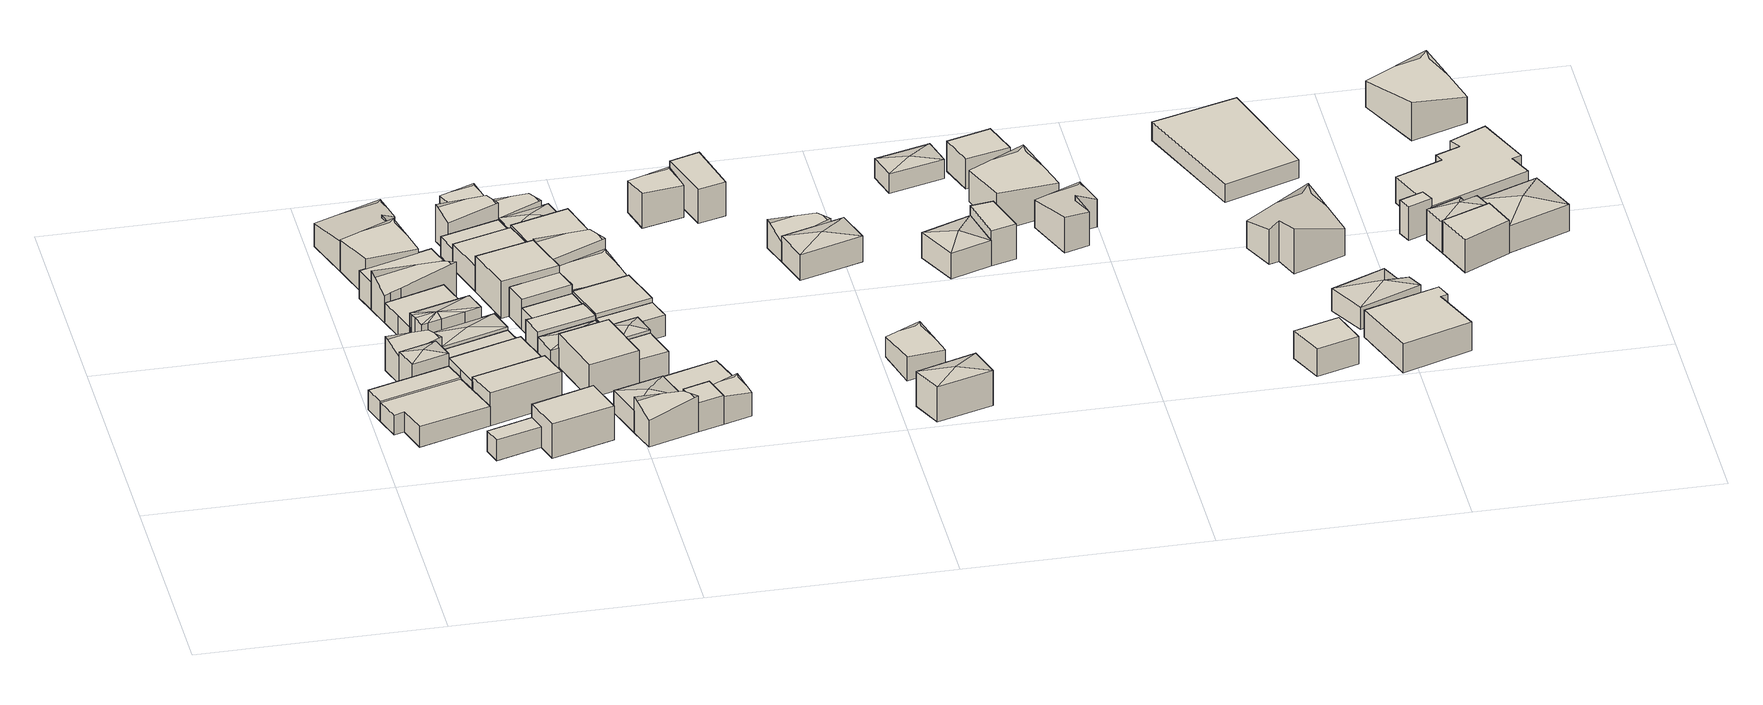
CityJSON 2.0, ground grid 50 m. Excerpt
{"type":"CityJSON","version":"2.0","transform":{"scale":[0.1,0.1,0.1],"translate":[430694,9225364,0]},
"CityObjects":{
"building1":{"type":"Building","attributes":{"Building Type":"Residential","Roof Shape":"shed","Roof Material":"Concrete Glazed Tile","Roof Material Code":1,"Roof Direction":"southwest","Building Height":4.38,"Roof Slope":11.7,"Footprint Area":82.81,"Solar PV Capacity Low":10.37,"Solar PV Capacity High":13.62,"Solar Annual Energy Low":14951,"Solar Annual Energy High":19705,"Suitable PV Area":61.9},"geometry":[{"type":"MultiSurface","lod":"2.2","boundaries":[[[0,1,2,3]],[[3,2,4,5]],[[2,1,6,4]],[[1,0,7,6]],[[0,3,5,7]],[[5,4,6,7]]]}]},
"building2":{"type":"Building","attributes":{"Building Type":"Residential","Roof Shape":"shed","Roof Material":"Clay Tile Shingle","Roof Material Code":3,"Roof Direction":"southwest","Building Height":4.17,"Roof Slope":17.5,"Footprint Area":190.21,"Solar PV Capacity Low":23.82,"Solar PV Capacity High":31.28,"Solar Annual Energy Low":34341,"Solar Annual Energy High":45258,"Suitable PV Area":142.18},"geometry":[{"type":"MultiSurface","lod":"2.2","boundaries":[[[8,9,10,11,3,2]],[[2,3,12,13]],[[3,11,14,12]],[[11,10,15,14]],[[10,9,16,15]],[[9,8,17,16]],[[8,2,13,17]],[[13,12,14,15,16,17]]]}]},
"building3":{"type":"Building","attributes":{"Building Type":"Residential","Roof Shape":"hip","Roof Material":"Concrete Glazed Tile","Roof Material Code":1,"Roof Direction":"southwest","Building Height":7.28,"Roof Slope":29.9,"Footprint Area":40.08,"Solar PV Capacity Low":5.02,"Solar PV Capacity High":6.59,"Solar Annual Energy Low":7236,"Solar Annual Energy High":9536,"Suitable PV Area":29.96},"geometry":[{"type":"MultiSurface","lod":"2.2","boundaries":[[[18,19,20,0]],[[0,20,21,22]],[[20,19,23,21]],[[19,18,24,23]],[[18,0,22,24]],[[22,21,25]],[[21,23,25]],[[23,24,25]],[[24,22,25]]]}]},
"building4":{"type":"Building","attributes":{"Building Type":"Residential","Roof Shape":"gable","Roof Material":"Concrete Glazed Tile","Roof Material Code":1,"Roof Direction":"southwest","Building Height":6.26,"Roof Slope":31.3,"Footprint Area":50.01,"Solar PV Capacity Low":6.26,"Solar PV Capacity High":8.22,"Solar Annual Energy Low":9029,"Solar Annual Energy High":11899,"Suitable PV Area":37.38},"geometry":[{"type":"MultiSurface","lod":"2.2","boundaries":[[[26,27,19,28]],[[28,19,29,30]],[[19,27,31,29]],[[27,26,32,31]],[[26,28,30,32]],[[30,29,31,32]]]}]},
"building5":{"type":"Building","attributes":{"Building Type":"Residential","Roof Shape":"flat","Roof Material":"Concrete Glazed Tile","Roof Material Code":1,"Roof Direction":"southwest","Building Height":4.66,"Roof Slope":8,"Footprint Area":36.75,"Solar PV Capacity Low":4.6,"Solar PV Capacity High":6.04,"Solar Annual Energy Low":6635,"Solar Annual Energy High":8745,"Suitable PV Area":27.47},"geometry":[{"type":"MultiSurface","lod":"2.2","boundaries":[[[33,34,35,36]],[[36,35,37,38]],[[35,34,39,37]],[[34,33,40,39]],[[33,36,38,40]],[[38,37,39,40]]]}]},
"building6":{"type":"Building","attributes":{"Building Type":"Residential","Roof Shape":"flat","Roof Material":"Concrete Glazed Tile","Roof Material Code":1,"Roof Direction":"southwest","Building Height":4.62,"Roof Slope":10.5,"Footprint Area":130.54,"Solar PV Capacity Low":16.34,"Solar PV Capacity High":21.47,"Solar Annual Energy Low":23568,"Solar Annual Energy High":31061,"Suitable PV Area":97.58},"geometry":[{"type":"MultiSurface","lod":"2.2","boundaries":[[[41,42,43,44,45]],[[45,44,46,47]],[[44,43,48,46]],[[43,42,49,48]],[[42,41,50,49]],[[41,45,47,50]],[[47,46,48,49,50]]]}]},
"building7":{"type":"Building","attributes":{"Building Type":"Residential","Roof Shape":"hip","Roof Material":"Concrete Glazed Tile","Roof Material Code":1,"Roof Direction":"southwest","Building Height":7.94,"Roof Slope":29.5,"Footprint Area":61.02,"Solar PV Capacity Low":7.64,"Solar PV Capacity High":10.03,"Solar Annual Energy Low":11017,"Solar Annual Energy High":14519,"Suitable PV Area":45.61},"geometry":[{"type":"MultiSurface","lod":"2.2","boundaries":[[[51,44,43,52,53,54,26,55,56]],[[56,55,57,58]],[[55,26,59,57]],[[26,54,60,59]],[[54,53,61,60]],[[53,52,62,61]],[[52,43,63,62]],[[43,44,64,63]],[[44,51,65,64]],[[51,56,58,65]],[[58,57,66]],[[57,59,66]],[[59,60,66]],[[60,61,66]],[[61,62,66]],[[62,63,66]],[[63,64,66]],[[64,65,66]],[[65,58,66]]]}]},
"building8":{"type":"Building","attributes":{"Building Type":"Residential","Roof Shape":"gable","Roof Material":"Concrete Glazed Tile","Roof Material Code":1,"Roof Direction":"southwest","Building Height":7.24,"Roof Slope":27.1,"Footprint Area":114.79,"Solar PV Capacity Low":14.37,"Solar PV Capacity High":18.88,"Solar Annual Energy Low":20724,"Solar Annual Energy High":27313,"Suitable PV Area":85.8},"geometry":[{"type":"MultiSurface","lod":"2.2","boundaries":[[[67,68,69,70]],[[70,69,71,72]],[[69,68,73,71]],[[68,67,74,73]],[[67,70,72,74]],[[72,71,73,74]]]}]},
"building9":{"type":"Building","attributes":{"Building Type":"Residential","Roof Shape":"gable","Roof Material":"Concrete Glazed Tile","Roof Material Code":1,"Roof Direction":"southwest","Building Height":5.32,"Roof Slope":31.8,"Footprint Area":133.3,"Solar PV Capacity Low":16.69,"Solar PV Capacity High":21.92,"Solar Annual Energy Low":24066,"Solar Annual Energy High":31717,"Suitable PV Area":99.64},"geometry":[{"type":"MultiSurface","lod":"2.2","boundaries":[[[75,76,77,78,70,69]],[[69,70,79,80]],[[70,78,81,79]],[[78,77,82,81]],[[77,76,83,82]],[[76,75,84,83]],[[75,69,80,84]],[[80,79,81,82,83,84]]]}]},
"building10":{"type":"Building","attributes":{"Building Type":"Residential","Roof Shape":"flat","Roof Material":"Concrete Glazed Tile","Roof Material Code":1,"Roof Direction":"southwest","Building Height":6.25,"Roof Slope":5.3,"Footprint Area":75.21,"Solar PV Capacity Low":9.42,"Solar PV Capacity High":12.37,"Solar Annual Energy Low":13578,"Solar Annual Energy High":17895,"Suitable PV Area":56.22},"geometry":[{"type":"MultiSurface","lod":"2.2","boundaries":[[[85,86,87,88]],[[88,87,89,90]],[[87,86,91,89]],[[86,85,92,91]],[[85,88,90,92]],[[90,89,91,92]]]}]},
"building11":{"type":"Building","attributes":{"Building Type":"Residential","Roof Shape":"gable","Roof Material":"Concrete Glazed Tile","Roof Material Code":1,"Roof Direction":"southwest","Building Height":6.22,"Roof Slope":31.9,"Footprint Area":81.93,"Solar PV Capacity Low":10.26,"Solar PV Capacity High":13.47,"Solar Annual Energy Low":14792,"Solar Annual Energy High":19495,"Suitable PV Area":61.24},"geometry":[{"type":"MultiSurface","lod":"2.2","boundaries":[[[88,87,41,93,94,95]],[[95,94,96,97]],[[94,93,98,96]],[[93,41,99,98]],[[41,87,100,99]],[[87,88,101,100]],[[88,95,97,101]],[[97,96,98,99,100,101]]]}]},
"building12":{"type":"Building","attributes":{"Building Type":"Residential","Roof Shape":"flat","Roof Material":"Concrete Glazed Tile","Roof Material Code":1,"Roof Direction":"southwest","Building Height":4.78,"Roof Slope":8.7,"Footprint Area":79.12,"Solar PV Capacity Low":9.91,"Solar PV Capacity High":13.01,"Solar Annual Energy Low":14284,"Solar Annual Energy High":18825,"Suitable PV Area":59.14},"geometry":[{"type":"MultiSurface","lod":"2.2","boundaries":[[[0,102,103,18]],[[18,103,104,105]],[[103,102,106,104]],[[102,0,107,106]],[[0,18,105,107]],[[105,104,106,107]]]}]},
"building13":{"type":"Building","attributes":{"Building Type":"Residential","Roof Shape":"flat","Roof Material":"Concrete Glazed Tile","Roof Material Code":1,"Roof Direction":"southwest","Building Height":6.17,"Roof Slope":15,"Footprint Area":149.6,"Solar PV Capacity Low":18.73,"Solar PV Capacity High":24.6,"Solar Annual Energy Low":27009,"Solar Annual Energy High":35595,"Suitable PV Area":111.82},"geometry":[{"type":"MultiSurface","lod":"2.2","boundaries":[[[0,3,108,109,102]],[[102,109,110,111]],[[109,108,112,110]],[[108,3,113,112]],[[3,0,114,113]],[[0,102,111,114]],[[111,110,112,113,114]]]}]},
"building14":{"type":"Building","attributes":{"Building Type":"Residential","Roof Shape":"shed","Roof Material":"Concrete Glazed Tile","Roof Material Code":1,"Roof Direction":"southwest","Building Height":7.22,"Roof Slope":12.5,"Footprint Area":107.8,"Solar PV Capacity Low":13.5,"Solar PV Capacity High":17.73,"Solar Annual Energy Low":19463,"Solar Annual Energy High":25650,"Suitable PV Area":80.58},"geometry":[{"type":"MultiSurface","lod":"2.2","boundaries":[[[109,108,11,115]],[[115,11,116,117]],[[11,108,118,116]],[[108,109,119,118]],[[109,115,117,119]],[[117,116,118,119]]]}]},
"building15":{"type":"Building","attributes":{"Building Type":"Residential","Roof Shape":"hip","Roof Material":"Concrete Glazed Tile","Roof Material Code":1,"Roof Direction":"southwest","Building Height":5.48,"Roof Slope":22,"Footprint Area":77.37,"Solar PV Capacity Low":9.69,"Solar PV Capacity High":12.72,"Solar Annual Energy Low":13968,"Solar Annual Energy High":18409,"Suitable PV Area":57.83},"geometry":[{"type":"MultiSurface","lod":"2.2","boundaries":[[[120,26,28,103]],[[103,28,121,122]],[[28,26,123,121]],[[26,120,124,123]],[[120,103,122,124]],[[122,121,125]],[[121,123,125]],[[123,124,125]],[[124,122,125]]]}]},
"building16":{"type":"Building","attributes":{"Building Type":"Residential","Roof Shape":"shed","Roof Material":"Concrete Glazed Tile","Roof Material Code":1,"Roof Direction":"southwest","Building Height":7.55,"Roof Slope":13.6,"Footprint Area":113.23,"Solar PV Capacity Low":14.18,"Solar PV Capacity High":18.62,"Solar Annual Energy Low":20443,"Solar Annual Energy High":26943,"Suitable PV Area":84.64},"geometry":[{"type":"MultiSurface","lod":"2.2","boundaries":[[[126,33,127,128]],[[128,127,129,130]],[[127,33,131,129]],[[33,126,132,131]],[[126,128,130,132]],[[130,129,131,132]]]}]},
"building17":{"type":"Building","attributes":{"Building Type":"Residential","Roof Shape":"hip","Roof Material":"Concrete Glazed Tile","Roof Material Code":1,"Roof Direction":"southwest","Building Height":4.3,"Roof Slope":22.6,"Footprint Area":67.09,"Solar PV Capacity Low":8.4,"Solar PV Capacity High":11.03,"Solar Annual Energy Low":12112,"Solar Annual Energy High":15963,"Suitable PV Area":50.15},"geometry":[{"type":"MultiSurface","lod":"2.2","boundaries":[[[133,134,135,136]],[[136,135,137,138]],[[135,134,139,137]],[[134,133,140,139]],[[133,136,138,140]],[[138,137,141]],[[137,139,141]],[[139,140,141]],[[140,138,141]]]}]},
"building18":{"type":"Building","attributes":{"Building Type":"Residential","Roof Shape":"shed","Roof Material":"Concrete Glazed Tile","Roof Material Code":1,"Roof Direction":"southwest","Building Height":5.28,"Roof Slope":12.2,"Footprint Area":61.98,"Solar PV Capacity Low":7.76,"Solar PV Capacity High":10.19,"Solar Annual Energy Low":11189,"Solar Annual Energy High":14747,"Suitable PV Area":46.33},"geometry":[{"type":"MultiSurface","lod":"2.2","boundaries":[[[133,142,143,144,134]],[[134,144,145,146]],[[144,143,147,145]],[[143,142,148,147]],[[142,133,149,148]],[[133,134,146,149]],[[145,147,148,149,146]]]}]},
"building19":{"type":"Building","attributes":{"Building Type":"Residential","Roof Shape":"shed","Roof Material":"Concrete Glazed Tile","Roof Material Code":1,"Roof Direction":"southwest","Building Height":7.99,"Roof Slope":19.3,"Footprint Area":134.09,"Solar PV Capacity Low":16.79,"Solar PV Capacity High":22.05,"Solar Annual Energy Low":24209,"Solar Annual Energy High":31906,"Suitable PV Area":100.23},"geometry":[{"type":"MultiSurface","lod":"2.2","boundaries":[[[150,151,152,153,154,155,156]],[[156,155,157,158]],[[155,154,159,157]],[[154,153,160,159]],[[153,152,161,160]],[[152,151,162,161]],[[151,150,163,162]],[[150,156,158,163]],[[158,157,159,160,161,162,163]]]}]},
"building20":{"type":"Building","attributes":{"Building Type":"Residential","Roof Shape":"shed","Roof Material":"Concrete Glazed Tile","Roof Material Code":1,"Roof Direction":"southwest","Building Height":5.67,"Roof Slope":12.7,"Footprint Area":113.55,"Solar PV Capacity Low":14.22,"Solar PV Capacity High":18.67,"Solar Annual Energy Low":20501,"Solar Annual Energy High":27019,"Suitable PV Area":84.88},"geometry":[{"type":"MultiSurface","lod":"2.2","boundaries":[[[164,165,155,166,154,153]],[[153,154,167,168]],[[154,166,169,167]],[[166,155,170,169]],[[155,165,171,170]],[[165,164,172,171]],[[164,153,168,172]],[[168,167,169,170,171,172]]]}]},
"building21":{"type":"Building","attributes":{"Building Type":"Residential","Roof Shape":"flat","Roof Material":"Concrete Glazed Tile","Roof Material Code":1,"Roof Direction":"southwest","Building Height":4.64,"Roof Slope":9.7,"Footprint Area":62.47,"Solar PV Capacity Low":7.82,"Solar PV Capacity High":10.27,"Solar Annual Energy Low":11278,"Solar Annual Energy High":14864,"Suitable PV Area":46.7},"geometry":[{"type":"MultiSurface","lod":"2.2","boundaries":[[[173,174,165,164]],[[164,165,175,176]],[[165,174,177,175]],[[174,173,178,177]],[[173,164,176,178]],[[176,175,177,178]]]}]},
"building22":{"type":"Building","attributes":{"Building Type":"Residential","Roof Shape":"flat","Roof Material":"Concrete Glazed Tile","Roof Material Code":1,"Roof Direction":"southwest","Building Height":7.61,"Roof Slope":11.9,"Footprint Area":135.78,"Solar PV Capacity Low":17,"Solar PV Capacity High":22.33,"Solar Annual Energy Low":24515,"Solar Annual Energy High":32309,"Suitable PV Area":101.5},"geometry":[{"type":"MultiSurface","lod":"2.2","boundaries":[[[136,179,180,181]],[[181,180,182,183]],[[180,179,184,182]],[[179,136,185,184]],[[136,181,183,185]],[[183,182,184,185]]]}]},
"building23":{"type":"Building","attributes":{"Building Type":"Residential","Roof Shape":"flat","Roof Material":"Concrete Glazed Tile","Roof Material Code":1,"Roof Direction":"southwest","Building Height":4.94,"Roof Slope":5,"Footprint Area":50.82,"Solar PV Capacity Low":6.36,"Solar PV Capacity High":8.36,"Solar Annual Energy Low":9175,"Solar Annual Energy High":12092,"Suitable PV Area":37.99},"geometry":[{"type":"MultiSurface","lod":"2.2","boundaries":[[[186,187,143,142]],[[142,143,188,189]],[[143,187,190,188]],[[187,186,191,190]],[[186,142,189,191]],[[189,188,190,191]]]}]},
"building24":{"type":"Building","attributes":{"Building Type":"Residential","Roof Shape":"shed","Roof Material":"Concrete Glazed Tile","Roof Material Code":1,"Roof Direction":"southwest","Building Height":6.76,"Roof Slope":11.8,"Footprint Area":55.16,"Solar PV Capacity Low":6.91,"Solar PV Capacity High":9.07,"Solar Annual Energy Low":9959,"Solar Annual Energy High":13126,"Suitable PV Area":41.23},"geometry":[{"type":"MultiSurface","lod":"2.2","boundaries":[[[187,186,150,192]],[[192,150,193,194]],[[150,186,195,193]],[[186,187,196,195]],[[187,192,194,196]],[[194,193,195,196]]]}]},
"building25":{"type":"Building","attributes":{"Building Type":"Residential","Roof Shape":"gable","Roof Material":"Concrete Glazed Tile","Roof Material Code":1,"Roof Direction":"southwest","Building Height":7.13,"Roof Slope":25.3,"Footprint Area":55.37,"Solar PV Capacity Low":6.93,"Solar PV Capacity High":9.11,"Solar Annual Energy Low":9998,"Solar Annual Energy High":13176,"Suitable PV Area":41.39},"geometry":[{"type":"MultiSurface","lod":"2.2","boundaries":[[[197,198,199,173]],[[173,199,200,201]],[[199,198,202,200]],[[198,197,203,202]],[[197,173,201,203]],[[201,200,202,203]]]}]},
"building26":{"type":"Building","attributes":{"Building Type":"Residential","Roof Shape":"hip","Roof Material":"Concrete Glazed Tile","Roof Material Code":1,"Roof Direction":"southwest","Building Height":5.01,"Roof Slope":23.2,"Footprint Area":88.2,"Solar PV Capacity Low":11.04,"Solar PV Capacity High":14.5,"Solar Annual Energy Low":15924,"Solar Annual Energy High":20986,"Suitable PV Area":65.93},"geometry":[{"type":"MultiSurface","lod":"2.2","boundaries":[[[204,205,206,207]],[[207,206,208,209]],[[206,205,210,208]],[[205,204,211,210]],[[204,207,209,211]],[[209,208,212]],[[208,210,212]],[[210,211,212]],[[211,209,212]]]}]},
"building27":{"type":"Building","attributes":{"Building Type":"Residential","Roof Shape":"gable","Roof Material":"Concrete Glazed Tile","Roof Material Code":1,"Roof Direction":"southwest","Building Height":6.15,"Roof Slope":34.5,"Footprint Area":61.83,"Solar PV Capacity Low":7.74,"Solar PV Capacity High":10.17,"Solar Annual Energy Low":11164,"Solar Annual Energy High":14713,"Suitable PV Area":46.22},"geometry":[{"type":"MultiSurface","lod":"2.2","boundaries":[[[207,206,213,214]],[[214,213,215,216]],[[213,206,217,215]],[[206,207,218,217]],[[207,214,216,218]],[[216,215,217,218]]]}]},
"building28":{"type":"Building","attributes":{"Building Type":"Residential","Roof Shape":"gable","Roof Material":"Concrete Glazed Tile","Roof Material Code":1,"Roof Direction":"southwest","Building Height":6.37,"Roof Slope":34.5,"Footprint Area":36.27,"Solar PV Capacity Low":4.54,"Solar PV Capacity High":5.96,"Solar Annual Energy Low":6548,"Solar Annual Energy High":8629,"Suitable PV Area":27.11},"geometry":[{"type":"MultiSurface","lod":"2.2","boundaries":[[[219,220,221,197]],[[197,221,222,223]],[[221,220,224,222]],[[220,219,225,224]],[[219,197,223,225]],[[223,222,224,225]]]}]},
"building29":{"type":"Building","attributes":{"Building Type":"Residential","Roof Shape":"flat","Roof Material":"Concrete Glazed Tile","Roof Material Code":1,"Roof Direction":"southwest","Building Height":5.49,"Roof Slope":7.6,"Footprint Area":46.12,"Solar PV Capacity Low":5.78,"Solar PV Capacity High":7.59,"Solar Annual Energy Low":8328,"Solar Annual Energy High":10975,"Suitable PV Area":34.48},"geometry":[{"type":"MultiSurface","lod":"2.2","boundaries":[[[226,227,181,228]],[[228,181,229,230]],[[181,227,231,229]],[[227,226,232,231]],[[226,228,230,232]],[[230,229,231,232]]]}]},
"building30":{"type":"Building","attributes":{"Building Type":"Residential","Roof Shape":"hip","Roof Material":"Concrete Glazed Tile","Roof Material Code":1,"Roof Direction":"southwest","Building Height":6.2,"Roof Slope":25.5,"Footprint Area":32.26,"Solar PV Capacity Low":4.04,"Solar PV Capacity High":5.3,"Solar Annual Energy Low":5824,"Solar Annual Energy High":7675,"Suitable PV Area":24.11},"geometry":[{"type":"MultiSurface","lod":"2.2","boundaries":[[[233,136,227,226]],[[226,227,234,235]],[[227,136,236,234]],[[136,233,237,236]],[[233,226,235,237]],[[235,234,238]],[[234,236,238]],[[236,237,238]],[[237,235,238]]]}]},
"building31":{"type":"Building","attributes":{"Building Type":"Residential","Roof Shape":"flat","Roof Material":"Concrete Glazed Tile","Roof Material Code":1,"Roof Direction":"southwest","Building Height":6.61,"Roof Slope":11.1,"Footprint Area":32.25,"Solar PV Capacity Low":4.04,"Solar PV Capacity High":5.3,"Solar Annual Energy Low":5823,"Solar Annual Energy High":7675,"Suitable PV Area":24.11},"geometry":[{"type":"MultiSurface","lod":"2.2","boundaries":[[[239,207,214,240]],[[240,214,241,242]],[[214,207,243,241]],[[207,239,244,243]],[[239,240,242,244]],[[242,241,243,244]]]}]},
"building32":{"type":"Building","attributes":{"Building Type":"Residential","Roof Shape":"gable","Roof Material":"Concrete Glazed Tile","Roof Material Code":1,"Roof Direction":"southwest","Building Height":4.78,"Roof Slope":28.1,"Footprint Area":47.5,"Solar PV Capacity Low":5.95,"Solar PV Capacity High":7.81,"Solar Annual Energy Low":8575,"Solar Annual Energy High":11302,"Suitable PV Area":35.5},"geometry":[{"type":"MultiSurface","lod":"2.2","boundaries":[[[245,197,173,246]],[[246,173,247,248]],[[173,197,249,247]],[[197,245,250,249]],[[245,246,248,250]],[[248,247,249,250]]]}]},
"building33":{"type":"Building","attributes":{"Building Type":"Residential","Roof Shape":"hip","Roof Material":"Concrete Glazed Tile","Roof Material Code":1,"Roof Direction":"southwest","Building Height":4.93,"Roof Slope":20,"Footprint Area":54.04,"Solar PV Capacity Low":6.77,"Solar PV Capacity High":8.89,"Solar Annual Energy Low":9757,"Solar Annual Energy High":12859,"Suitable PV Area":40.4},"geometry":[{"type":"MultiSurface","lod":"2.2","boundaries":[[[251,173,164,252]],[[252,164,253,254]],[[164,173,255,253]],[[173,251,256,255]],[[251,252,254,256]],[[254,253,257]],[[253,255,257]],[[255,256,257]],[[256,254,257]]]}]},
"building34":{"type":"Building","attributes":{"Building Type":"Residential","Roof Shape":"shed","Roof Material":"Concrete Glazed Tile","Roof Material Code":1,"Roof Direction":"southwest","Building Height":4.64,"Roof Slope":13.7,"Footprint Area":65.97,"Solar PV Capacity Low":8.26,"Solar PV Capacity High":10.85,"Solar Annual Energy Low":11911,"Solar Annual Energy High":15698,"Suitable PV Area":49.32},"geometry":[{"type":"MultiSurface","lod":"2.2","boundaries":[[[258,133,259,260]],[[260,259,261,262]],[[259,133,263,261]],[[133,258,264,263]],[[258,260,262,264]],[[262,261,263,264]]]}]},
"building35":{"type":"Building","attributes":{"Building Type":"Residential","Roof Shape":"shed","Roof Material":"Concrete Glazed Tile","Roof Material Code":1,"Roof Direction":"southwest","Building Height":5.31,"Roof Slope":16.8,"Footprint Area":119.19,"Solar PV Capacity Low":14.92,"Solar PV Capacity High":19.6,"Solar Annual Energy Low":21519,"Solar Annual Energy High":28361,"Suitable PV Area":89.1},"geometry":[{"type":"MultiSurface","lod":"2.2","boundaries":[[[265,186,133,258]],[[258,133,266,267]],[[133,186,268,266]],[[186,265,269,268]],[[265,258,267,269]],[[267,266,268,269]]]}]},
"building36":{"type":"Building","attributes":{"Building Type":"Residential","Roof Shape":"gable","Roof Material":"Concrete Glazed Tile","Roof Material Code":1,"Roof Direction":"southwest","Building Height":4.56,"Roof Slope":28.7,"Footprint Area":119.46,"Solar PV Capacity Low":14.96,"Solar PV Capacity High":19.65,"Solar Annual Energy Low":21568,"Solar Annual Energy High":28425,"Suitable PV Area":89.3},"geometry":[{"type":"MultiSurface","lod":"2.2","boundaries":[[[270,151,186,265]],[[265,186,271,272]],[[186,151,273,271]],[[151,270,274,273]],[[270,265,272,274]],[[272,271,273,274]]]}]},
"building37":{"type":"Building","attributes":{"Building Type":"Residential","Roof Shape":"gable","Roof Material":"Concrete Glazed Tile","Roof Material Code":1,"Roof Direction":"southwest","Building Height":6.62,"Roof Slope":26,"Footprint Area":76.32,"Solar PV Capacity Low":9.56,"Solar PV Capacity High":12.55,"Solar Annual Energy Low":13779,"Solar Annual Energy High":18159,"Suitable PV Area":57.05},"geometry":[{"type":"MultiSurface","lod":"2.2","boundaries":[[[275,153,151,270]],[[270,151,276,277]],[[151,153,278,276]],[[153,275,279,278]],[[275,270,277,279]],[[277,276,278,279]]]}]},
"building38":{"type":"Building","attributes":{"Building Type":"Residential","Roof Shape":"flat","Roof Material":"Concrete Glazed Tile","Roof Material Code":1,"Roof Direction":"southwest","Building Height":6.23,"Roof Slope":9.3,"Footprint Area":112.2,"Solar PV Capacity Low":14.05,"Solar PV Capacity High":18.45,"Solar Annual Energy Low":20258,"Solar Annual Energy High":26698,"Suitable PV Area":83.87},"geometry":[{"type":"MultiSurface","lod":"2.2","boundaries":[[[280,164,153,275]],[[275,153,281,282]],[[153,164,283,281]],[[164,280,284,283]],[[280,275,282,284]],[[282,281,283,284]]]}]},
"building39":{"type":"Building","attributes":{"Building Type":"Residential","Roof Shape":"shed","Roof Material":"Concrete Glazed Tile","Roof Material Code":1,"Roof Direction":"southwest","Building Height":4.76,"Roof Slope":13.5,"Footprint Area":95.09,"Solar PV Capacity Low":11.91,"Solar PV Capacity High":15.64,"Solar Annual Energy Low":17169,"Solar Annual Energy High":22627,"Suitable PV Area":71.08},"geometry":[{"type":"MultiSurface","lod":"2.2","boundaries":[[[285,204,207,286]],[[286,207,209,287]],[[207,204,288,209]],[[204,285,289,288]],[[285,286,287,289]],[[287,209,288,289]]]}]},
"building40":{"type":"Building","attributes":{"Building Type":"Residential","Roof Shape":"gable","Roof Material":"Concrete Glazed Tile","Roof Material Code":1,"Roof Direction":"southwest","Building Height":5.38,"Roof Slope":32.9,"Footprint Area":34.43,"Solar PV Capacity Low":4.31,"Solar PV Capacity High":5.66,"Solar Annual Energy Low":6216,"Solar Annual Energy High":8192,"Suitable PV Area":25.74},"geometry":[{"type":"MultiSurface","lod":"2.2","boundaries":[[[286,239,240,290]],[[290,240,291,292]],[[240,239,293,291]],[[239,286,294,293]],[[286,290,292,294]],[[292,291,293,294]]]}]},
"building41":{"type":"Building","attributes":{"Building Type":"Residential","Roof Shape":"gable","Roof Material":"Concrete Glazed Tile","Roof Material Code":1,"Roof Direction":"southwest","Building Height":7.23,"Roof Slope":30.4,"Footprint Area":54.85,"Solar PV Capacity Low":6.87,"Solar PV Capacity High":9.02,"Solar Annual Energy Low":9904,"Solar Annual Energy High":13052,"Suitable PV Area":41},"geometry":[{"type":"MultiSurface","lod":"2.2","boundaries":[[[295,296,297,298]],[[298,297,299,300]],[[297,296,301,299]],[[296,295,302,301]],[[295,298,300,302]],[[300,299,301,302]]]}]},
"building42":{"type":"Building","attributes":{"Building Type":"Residential","Roof Shape":"flat","Roof Material":"Concrete Glazed Tile","Roof Material Code":1,"Roof Direction":"southwest","Building Height":7.71,"Roof Slope":12.7,"Footprint Area":71.17,"Solar PV Capacity Low":8.91,"Solar PV Capacity High":11.7,"Solar Annual Energy Low":12849,"Solar Annual Energy High":16934,"Suitable PV Area":53.2},"geometry":[{"type":"MultiSurface","lod":"2.2","boundaries":[[[303,304,305,306]],[[306,305,307,308]],[[305,304,309,307]],[[304,303,310,309]],[[303,306,308,310]],[[308,307,309,310]]]}]},
"building43":{"type":"Building","attributes":{"Building Type":"Residential","Roof Shape":"hip","Roof Material":"Concrete Glazed Tile","Roof Material Code":1,"Roof Direction":"southwest","Building Height":7.99,"Roof Slope":28.3,"Footprint Area":87.43,"Solar PV Capacity Low":10.95,"Solar PV Capacity High":14.38,"Solar Annual Energy Low":15784,"Solar Annual Energy High":20802,"Suitable PV Area":65.35},"geometry":[{"type":"MultiSurface","lod":"2.2","boundaries":[[[311,312,313,314]],[[314,313,315,316]],[[313,312,317,315]],[[312,311,318,317]],[[311,314,316,318]],[[316,315,319]],[[315,317,319]],[[317,318,319]],[[318,316,319]]]}]},
"building44":{"type":"Building","attributes":{"Building Type":"Residential","Roof Shape":"gable","Roof Material":"Concrete Glazed Tile","Roof Material Code":1,"Roof Direction":"southwest","Building Height":4.5,"Roof Slope":34.8,"Footprint Area":60.94,"Solar PV Capacity Low":7.63,"Solar PV Capacity High":10.02,"Solar Annual Energy Low":11002,"Solar Annual Energy High":14500,"Suitable PV Area":45.55},"geometry":[{"type":"MultiSurface","lod":"2.2","boundaries":[[[320,321,322,323]],[[323,322,324,325]],[[322,321,326,324]],[[321,320,327,326]],[[320,323,325,327]],[[325,324,326,327]]]}]},
"building45":{"type":"Building","attributes":{"Building Type":"Residential","Roof Shape":"gable","Roof Material":"Concrete Glazed Tile","Roof Material Code":1,"Roof Direction":"southwest","Building Height":4.48,"Roof Slope":26.7,"Footprint Area":72.5,"Solar PV Capacity Low":9.08,"Solar PV Capacity High":11.92,"Solar Annual Energy Low":13089,"Solar Annual Energy High":17251,"Suitable PV Area":54.19},"geometry":[{"type":"MultiSurface","lod":"2.2","boundaries":[[[328,329,330,331]],[[331,330,332,333]],[[330,329,334,332]],[[329,328,335,334]],[[328,331,333,335]],[[333,332,334,335]]]}]},
"building46":{"type":"Building","attributes":{"Building Type":"Residential","Roof Shape":"hip","Roof Material":"Concrete Glazed Tile","Roof Material Code":1,"Roof Direction":"southwest","Building Height":5.92,"Roof Slope":30,"Footprint Area":102.19,"Solar PV Capacity Low":12.79,"Solar PV Capacity High":16.8,"Solar Annual Energy Low":18449,"Solar Annual Energy High":24315,"Suitable PV Area":76.38},"geometry":[{"type":"MultiSurface","lod":"2.2","boundaries":[[[336,322,337,338]],[[338,337,339,340]],[[337,322,341,339]],[[322,336,342,341]],[[336,338,340,342]],[[340,339,343]],[[339,341,343]],[[341,342,343]],[[342,340,343]]]}]},
"building47":{"type":"Building","attributes":{"Building Type":"Residential","Roof Shape":"hip","Roof Material":"Concrete Glazed Tile","Roof Material Code":1,"Roof Direction":"southwest","Building Height":5.78,"Roof Slope":24,"Footprint Area":94.46,"Solar PV Capacity Low":11.83,"Solar PV Capacity High":15.53,"Solar Annual Energy Low":17055,"Solar Annual Energy High":22477,"Suitable PV Area":70.61},"geometry":[{"type":"MultiSurface","lod":"2.2","boundaries":[[[344,345,346,347]],[[347,346,348,349]],[[346,345,350,348]],[[345,344,351,350]],[[344,347,349,351]],[[349,348,352]],[[348,350,352]],[[350,351,352]],[[351,349,352]]]}]},
"building48":{"type":"Building","attributes":{"Building Type":"Residential","Roof Shape":"hip","Roof Material":"Concrete Glazed Tile","Roof Material Code":1,"Roof Direction":"southwest","Building Height":4.42,"Roof Slope":22.3,"Footprint Area":71.75,"Solar PV Capacity Low":8.98,"Solar PV Capacity High":11.8,"Solar Annual Energy Low":12954,"Solar Annual Energy High":17072,"Suitable PV Area":53.63},"geometry":[{"type":"MultiSurface","lod":"2.2","boundaries":[[[353,354,355,356]],[[356,355,357,358]],[[355,354,359,357]],[[354,353,360,359]],[[353,356,358,360]],[[358,357,361]],[[357,359,361]],[[359,360,361]],[[360,358,361]]]}]},
"building49":{"type":"Building","attributes":{"Building Type":"Residential","Roof Shape":"flat","Roof Material":"Concrete Glazed Tile","Roof Material Code":1,"Roof Direction":"southwest","Building Height":7.95,"Roof Slope":13.9,"Footprint Area":47.56,"Solar PV Capacity Low":5.95,"Solar PV Capacity High":7.82,"Solar Annual Energy Low":8587,"Solar Annual Energy High":11317,"Suitable PV Area":35.55},"geometry":[{"type":"MultiSurface","lod":"2.2","boundaries":[[[362,344,347,363]],[[363,347,364,365]],[[347,344,366,364]],[[344,362,367,366]],[[362,363,365,367]],[[365,364,366,367]]]}]},
"building50":{"type":"Building","attributes":{"Building Type":"Residential","Roof Shape":"flat","Roof Material":"Concrete Glazed Tile","Roof Material Code":1,"Roof Direction":"southwest","Building Height":6.92,"Roof Slope":5.1,"Footprint Area":69.11,"Solar PV Capacity Low":8.65,"Solar PV Capacity High":11.37,"Solar Annual Energy Low":12478,"Solar Annual Energy High":16445,"Suitable PV Area":51.66},"geometry":[{"type":"MultiSurface","lod":"2.2","boundaries":[[[368,369,370,371]],[[371,370,372,373]],[[370,369,374,372]],[[369,368,375,374]],[[368,371,373,375]],[[373,372,374,375]]]}]},
"building51":{"type":"Building","attributes":{"Building Type":"Residential","Roof Shape":"gable","Roof Material":"Concrete Glazed Tile","Roof Material Code":1,"Roof Direction":"southwest","Building Height":7.13,"Roof Slope":30,"Footprint Area":147.47,"Solar PV Capacity Low":18.46,"Solar PV Capacity High":24.25,"Solar Annual Energy Low":26626,"Solar Annual Energy High":35090,"Suitable PV Area":110.24},"geometry":[{"type":"MultiSurface","lod":"2.2","boundaries":[[[376,377,378,379]],[[379,378,380,381]],[[378,377,382,380]],[[377,376,383,382]],[[376,379,381,383]],[[381,380,382,383]]]}]},
"building52":{"type":"Building","attributes":{"Building Type":"Residential","Roof Shape":"gable","Roof Material":"Concrete Glazed Tile","Roof Material Code":1,"Roof Direction":"southwest","Building Height":6.25,"Roof Slope":28.2,"Footprint Area":82.5,"Solar PV Capacity Low":10.33,"Solar PV Capacity High":13.57,"Solar Annual Energy Low":14895,"Solar Annual Energy High":19630,"Suitable PV Area":61.67},"geometry":[{"type":"MultiSurface","lod":"2.2","boundaries":[[[384,385,386,387,388,389]],[[389,388,390,391]],[[388,387,392,390]],[[387,386,393,392]],[[386,385,394,393]],[[385,384,395,394]],[[384,389,391,395]],[[391,390,392,393,394,395]]]}]},
"building53":{"type":"Building","attributes":{"Building Type":"Residential","Roof Shape":"flat","Roof Material":"Concrete Glazed Tile","Roof Material Code":1,"Roof Direction":"southwest","Building Height":6.33,"Roof Slope":13.7,"Footprint Area":73.11,"Solar PV Capacity Low":9.15,"Solar PV Capacity High":12.02,"Solar Annual Energy Low":13199,"Solar Annual Energy High":17395,"Suitable PV Area":54.65},"geometry":[{"type":"MultiSurface","lod":"2.2","boundaries":[[[396,397,398,399]],[[399,398,400,401]],[[398,397,402,400]],[[397,396,403,402]],[[396,399,401,403]],[[401,400,402,403]]]}]},
"building54":{"type":"Building","attributes":{"Building Type":"Residential","Roof Shape":"gable","Roof Material":"Concrete Glazed Tile","Roof Material Code":1,"Roof Direction":"southwest","Building Height":6.25,"Roof Slope":33.6,"Footprint Area":174.11,"Solar PV Capacity Low":21.8,"Solar PV Capacity High":28.63,"Solar Annual Energy Low":31435,"Solar Annual Energy High":41428,"Suitable PV Area":130.15},"geometry":[{"type":"MultiSurface","lod":"2.2","boundaries":[[[404,405,406,407,408,409]],[[409,408,410,411]],[[408,407,412,410]],[[407,406,413,412]],[[406,405,414,413]],[[405,404,415,414]],[[404,409,411,415]],[[411,410,412,413,414,415]]]}]},
"building55":{"type":"Building","attributes":{"Building Type":"Residential","Roof Shape":"flat","Roof Material":"Concrete Glazed Tile","Roof Material Code":1,"Roof Direction":"southwest","Building Height":4.16,"Roof Slope":10.9,"Footprint Area":445.8,"Solar PV Capacity Low":55.82,"Solar PV Capacity High":73.31,"Solar Annual Energy Low":80486,"Solar Annual Energy High":106074,"Suitable PV Area":333.23},"geometry":[{"type":"MultiSurface","lod":"2.2","boundaries":[[[416,417,418,419]],[[419,418,420,421]],[[418,417,422,420]],[[417,416,423,422]],[[416,419,421,423]],[[421,420,422,423]]]}]},
"building56":{"type":"Building","attributes":{"Building Type":"Residential","Roof Shape":"hip","Roof Material":"Concrete Glazed Tile","Roof Material Code":1,"Roof Direction":"southwest","Building Height":5.07,"Roof Slope":22.1,"Footprint Area":111.15,"Solar PV Capacity Low":13.92,"Solar PV Capacity High":18.28,"Solar Annual Energy Low":20067,"Solar Annual Energy High":26446,"Suitable PV Area":83.08},"geometry":[{"type":"MultiSurface","lod":"2.2","boundaries":[[[424,425,426,427,428,429]],[[429,428,430,431]],[[428,427,432,430]],[[427,426,433,432]],[[426,425,434,433]],[[425,424,435,434]],[[424,429,431,435]],[[431,430,436]],[[430,432,436]],[[432,433,436]],[[433,434,436]],[[434,435,436]],[[435,431,436]]]}]},
"building57":{"type":"Building","attributes":{"Building Type":"Residential","Roof Shape":"shed","Roof Material":"Concrete Glazed Tile","Roof Material Code":1,"Roof Direction":"southwest","Building Height":6.05,"Roof Slope":17.1,"Footprint Area":226.21,"Solar PV Capacity Low":28.32,"Solar PV Capacity High":37.2,"Solar Annual Energy Low":40841,"Solar Annual Energy High":53825,"Suitable PV Area":169.09},"geometry":[{"type":"MultiSurface","lod":"2.2","boundaries":[[[437,438,439,440,441,442]],[[442,441,443,444]],[[441,440,445,443]],[[440,439,446,445]],[[439,438,447,446]],[[438,437,448,447]],[[437,442,444,448]],[[444,443,445,446,447,448]]]}]},
"building58":{"type":"Building","attributes":{"Building Type":"Residential","Roof Shape":"shed","Roof Material":"Concrete Glazed Tile","Roof Material Code":1,"Roof Direction":"southwest","Building Height":7.6,"Roof Slope":12.4,"Footprint Area":16.11,"Solar PV Capacity Low":2.02,"Solar PV Capacity High":2.65,"Solar Annual Energy Low":2908,"Solar Annual Energy High":3833,"Suitable PV Area":12.04},"geometry":[{"type":"MultiSurface","lod":"2.2","boundaries":[[[449,450,451,452]],[[452,451,453,454]],[[451,450,455,453]],[[450,449,456,455]],[[449,452,454,456]],[[454,453,455,456]]]}]},
"building59":{"type":"Building","attributes":{"Building Type":"Residential","Roof Shape":"hip","Roof Material":"Concrete Glazed Tile","Roof Material Code":1,"Roof Direction":"southwest","Building Height":7.04,"Roof Slope":22,"Footprint Area":55.03,"Solar PV Capacity Low":6.89,"Solar PV Capacity High":9.05,"Solar Annual Energy Low":9935,"Solar Annual Energy High":13093,"Suitable PV Area":41.13},"geometry":[{"type":"MultiSurface","lod":"2.2","boundaries":[[[457,458,459,460,461,462]],[[462,461,463,464]],[[461,460,465,463]],[[460,459,466,465]],[[459,458,467,466]],[[458,457,468,467]],[[457,462,464,468]],[[464,463,469]],[[463,465,469]],[[465,466,469]],[[466,467,469]],[[467,468,469]],[[468,464,469]]]}]},
"building60":{"type":"Building","attributes":{"Building Type":"Residential","Roof Shape":"flat","Roof Material":"Concrete Glazed Tile","Roof Material Code":1,"Roof Direction":"southwest","Building Height":7.46,"Roof Slope":11.7,"Footprint Area":83.23,"Solar PV Capacity Low":10.42,"Solar PV Capacity High":13.69,"Solar Annual Energy Low":15027,"Solar Annual Energy High":19805,"Suitable PV Area":62.22},"geometry":[{"type":"MultiSurface","lod":"2.2","boundaries":[[[462,461,470,471]],[[471,470,472,473]],[[470,461,474,472]],[[461,462,475,474]],[[462,471,473,475]],[[473,472,474,475]]]}]},
"building61":{"type":"Building","attributes":{"Building Type":"Residential","Roof Shape":"flat","Roof Material":"Concrete Glazed Tile","Roof Material Code":1,"Roof Direction":"southwest","Building Height":5.98,"Roof Slope":13.6,"Footprint Area":339.51,"Solar PV Capacity Low":42.51,"Solar PV Capacity High":55.83,"Solar Annual Energy Low":61296,"Solar Annual Energy High":80783,"Suitable PV Area":253.78},"geometry":[{"type":"MultiSurface","lod":"2.2","boundaries":[[[476,477,478,479,480,481,482,483,484,485]],[[485,484,486,487]],[[484,483,488,486]],[[483,482,489,488]],[[482,481,490,489]],[[481,480,491,490]],[[480,479,492,491]],[[479,478,493,492]],[[478,477,494,493]],[[477,476,495,494]],[[476,485,487,495]],[[487,486,488,489,490,491,492,493,494,495]]]}]},
"building62":{"type":"Building","attributes":{"Building Type":"Residential","Roof Shape":"hip","Roof Material":"Concrete Glazed Tile","Roof Material Code":1,"Roof Direction":"southwest","Building Height":6.14,"Roof Slope":27.3,"Footprint Area":154.49,"Solar PV Capacity Low":19.34,"Solar PV Capacity High":25.41,"Solar Annual Energy Low":27892,"Solar Annual Energy High":36759,"Suitable PV Area":115.48},"geometry":[{"type":"MultiSurface","lod":"2.2","boundaries":[[[496,457,497,498]],[[498,497,499,500]],[[497,457,501,499]],[[457,496,502,501]],[[496,498,500,502]],[[500,499,503]],[[499,501,503]],[[501,502,503]],[[502,500,503]]]}]},
"building63":{"type":"Building","attributes":{"Building Type":"Residential","Roof Shape":"gable","Roof Material":"Concrete Glazed Tile","Roof Material Code":1,"Roof Direction":"southwest","Building Height":6.03,"Roof Slope":25.8,"Footprint Area":192.02,"Solar PV Capacity Low":24.04,"Solar PV Capacity High":31.58,"Solar Annual Energy Low":34669,"Solar Annual Energy High":45691,"Suitable PV Area":143.54},"geometry":[{"type":"MultiSurface","lod":"2.2","boundaries":[[[504,505,506,507]],[[507,506,508,509]],[[506,505,510,508]],[[505,504,511,510]],[[504,507,509,511]],[[509,508,510,511]]]}]}
},
"vertices":[
[171,330,0],[3,277,0],[17,232,0],[185,285,0],[17,232,46],[185,285,45],[3,277,45],[171,330,44],
[34,180,0],[55,187,0],[73,128,0],[220,174,0],[185,285,42],[17,232,43],[220,174,45],[73,128,47],[55,187,45],[34,180,45],
[156,378,0],[79,354,0],[95,306,0],[95,306,73],[171,330,73],[79,354,73],[156,378,73],[125,342,80],
[152,433,0],[63,405,0],[168,382,0],[79,354,63],[168,382,78],[63,405,78],[152,433,63],
[290,117,0],[197,88,0],[208,52,0],[301,81,0],[208,52,47],[301,81,47],[197,88,47],[290,117,47],
[95,569,0],[111,519,0],[125,474,0],[249,512,0],[219,609,0],[249,512,46],[219,609,46],[125,474,46],[111,519,46],[95,569,46],
[263,468,0],[127,467,0],[131,455,0],[139,429,0],[180,442,0],[228,457,0],[180,442,79],[228,457,79],[152,433,79],[139,429,79],[131,455,79],[127,467,79],[125,474,79],[249,512,79],[263,468,79],[175,457,87],
[78,668,0],[188,703,0],[159,798,0],[48,763,0],[159,798,85],[48,763,72],[188,703,72],[78,668,85],
[145,841,0],[172,850,0],[155,903,0],[17,859,0],[48,763,69],[159,798,60],[17,859,53],[155,903,62],[172,850,53],[145,841,67],
[215,712,0],[65,664,0],[79,619,0],[230,667,0],[79,619,63],[230,667,63],[65,664,63],[215,712,63],
[108,574,0],[130,581,0],[245,617,0],[130,581,68],[245,617,89],[108,574,65],[95,569,62],[79,619,89],[230,667,62],
[321,377,0],[306,425,0],[306,425,48],[156,378,48],[321,377,48],[171,330,48],
[199,240,0],[350,287,0],[350,287,62],[321,377,62],[199,240,62],[185,285,62],[171,330,62],
[370,222,0],[220,174,75],[370,222,74],[199,240,73],[350,287,72],
[290,476,0],[168,382,55],[306,425,55],[152,433,55],[290,476,55],[229,429,62],
[419,160,0],[314,39,0],[443,79,0],[314,39,78],[443,79,77],[290,117,77],[419,160,76],
[479,433,0],[359,397,0],[374,346,0],[494,381,0],[374,346,43],[494,381,43],[359,397,43],[479,433,43],[426,389,50],
[465,480,0],[361,450,0],[345,445,0],[345,445,54],[359,397,55],[361,450,53],[465,480,53],[479,433,54],
[437,574,0],[424,618,0],[422,625,0],[407,677,0],[351,661,0],[287,642,0],[317,539,0],[287,642,81],[317,539,85],[351,661,80],[407,677,80],[422,625,82],[424,618,82],[437,574,83],
[381,764,0],[261,729,0],[292,643,0],[351,661,59],[407,677,59],[292,643,59],[287,642,59],[261,729,57],[381,764,57],
[367,812,0],[247,776,0],[261,729,46],[381,764,46],[247,776,46],[367,812,46],
[390,351,0],[425,231,0],[529,262,0],[425,231,76],[529,262,76],[390,351,76],[494,381,76],
[452,525,0],[347,494,0],[361,450,49],[465,480,49],[347,494,49],[452,525,49],
[333,543,0],[437,574,68],[333,543,68],[452,525,69],[347,494,69],
[353,861,0],[248,830,0],[263,781,0],[263,781,71],[367,812,84],[248,830,84],[353,861,71],
[564,205,0],[461,173,0],[485,95,0],[588,128,0],[485,95,50],[588,128,50],[461,173,50],[564,205,50],[525,150,60],
[503,40,0],[606,73,0],[503,40,61],[606,73,82],[485,95,82],[588,128,61],
[339,908,0],[268,888,0],[282,840,0],[282,840,71],[353,861,64],[268,888,64],[339,908,71],
[569,350,0],[509,332,0],[590,279,0],[529,262,55],[590,279,55],[509,332,55],[569,350,55],
[554,399,0],[509,332,62],[569,350,62],[494,381,62],[554,399,62],[531,366,68],
[642,145,0],[659,90,0],[606,73,66],[659,90,66],[588,128,66],[642,145,66],
[442,887,0],[456,838,0],[367,812,48],[456,838,61],[353,861,60],[442,887,48],
[471,843,0],[485,795,0],[381,764,49],[485,795,49],[367,812,49],[471,843,49],[426,803,55],
[597,468,0],[494,382,0],[612,417,0],[494,382,49],[612,417,48],[479,433,47],[597,468,46],
[570,560,0],[479,433,57],[597,468,56],[452,525,54],[570,560,53],
[543,653,0],[452,525,57],[570,560,46],[424,618,46],[543,653,57],
[525,712,0],[424,618,66],[543,653,81],[407,677,82],[525,712,66],
[500,799,0],[407,677,62],[525,712,62],[381,764,62],[500,799,62],
[675,241,0],[700,163,0],[700,163,49],[564,205,48],[675,241,48],
[717,108,0],[659,90,64],[717,108,54],[642,145,54],[700,163,64],
[714,878,0],[629,856,0],[645,796,0],[730,818,0],[645,796,79],[730,818,72],[629,856,72],[714,878,79],
[781,920,0],[720,901,0],[753,791,0],[810,807,0],[753,791,77],[810,807,77],[720,901,77],[781,920,77],
[1177,51,0],[1157,118,0],[1033,78,0],[1061,16,0],[1033,78,80],[1061,16,80],[1157,118,80],[1177,51,80],[1107,66,89],
[968,713,0],[865,681,0],[882,627,0],[985,659,0],[882,627,45],[985,659,65],[865,681,65],[968,713,45],
[1080,278,0],[1010,260,0],[1033,168,0],[1113,193,0],[1033,168,55],[1113,193,45],[1010,260,45],[1080,278,60],
[1012,667,0],[904,555,0],[1034,596,0],[904,555,59],[1034,596,59],[882,627,59],[1012,667,59],[958,611,70],
[1251,627,0],[1148,586,0],[1188,503,0],[1272,532,0],[1188,503,58],[1272,532,58],[1148,586,58],[1251,627,58],[1215,562,69],
[1230,910,0],[1116,880,0],[1132,821,0],[1246,851,0],[1132,821,44],[1246,851,44],[1116,880,44],[1230,910,44],[1181,865,51],
[1297,634,0],[1324,547,0],[1272,532,80],[1324,547,80],[1251,627,80],[1297,634,80],
[1346,901,0],[1256,875,0],[1279,806,0],[1370,829,0],[1279,806,69],[1370,829,69],[1256,875,69],[1346,901,69],
[1389,795,0],[1276,762,0],[1307,649,0],[1435,685,0],[1307,649,86],[1435,685,71],[1276,762,71],[1389,795,93],
[1453,615,0],[1498,625,0],[1475,677,0],[1381,647,0],[1419,548,0],[1470,565,0],[1419,548,81],[1470,565,76],[1381,647,63],[1475,677,73],[1498,625,63],[1453,615,84],
[1868,127,0],[1774,98,0],[1805,26,0],[1892,53,0],[1805,26,63],[1892,53,63],[1774,98,63],[1868,127,63],
[1897,561,0],[1764,495,0],[1794,431,0],[1815,437,0],[1834,388,0],[1942,432,0],[1834,388,103],[1942,432,62],[1815,437,92],[1794,431,80],[1764,495,62],[1897,561,88],
[1755,660,0],[1911,716,0],[1838,954,0],[1662,903,0],[1838,954,42],[1662,903,42],[1911,716,42],[1755,660,42],
[2032,257,0],[2011,252,0],[1991,296,0],[1879,246,0],[1920,171,0],[2048,225,0],[1920,171,51],[2048,225,51],[1879,246,51],[1991,296,51],[2011,252,51],[2032,257,51],[1980,241,61],
[2074,161,0],[2089,166,0],[2078,198,0],[1921,144,0],[1969,5,0],[2113,57,0],[1969,5,66],[2113,57,65],[1921,144,62],[2078,198,60],[2089,166,61],[2074,161,62],
[2110,507,0],[2061,487,0],[2073,459,0],[2122,479,0],[2073,459,77],[2122,479,77],[2061,487,76],[2110,507,76],
[2211,482,0],[2183,471,0],[2178,483,0],[2107,454,0],[2127,403,0],[2227,444,0],[2127,403,70],[2227,444,70],[2107,454,70],[2178,483,70],[2183,471,70],[2211,482,70],[2172,456,77],
[2156,326,0],[2252,376,0],[2156,326,75],[2252,376,75],[2127,403,75],[2227,444,75],
[2306,611,0],[2325,619,0],[2278,733,0],[2202,696,0],[2216,673,0],[2165,652,0],[2173,633,0],[2075,593,0],[2121,478,0],[2327,562,0],[2121,478,60],[2327,562,60],[2075,593,60],[2173,633,60],[2165,652,60],[2216,673,60],[2202,696,60],[2278,733,60],[2325,619,60],[2306,611,60],
[2338,534,0],[2253,378,0],[2380,430,0],[2253,378,61],[2380,430,61],[2211,482,61],[2338,534,61],[2296,456,76],
[2149,801,0],[2265,841,0],[2214,982,0],[2086,935,0],[2214,982,83],[2086,935,60],[2265,841,60],[2149,801,88]
]}
